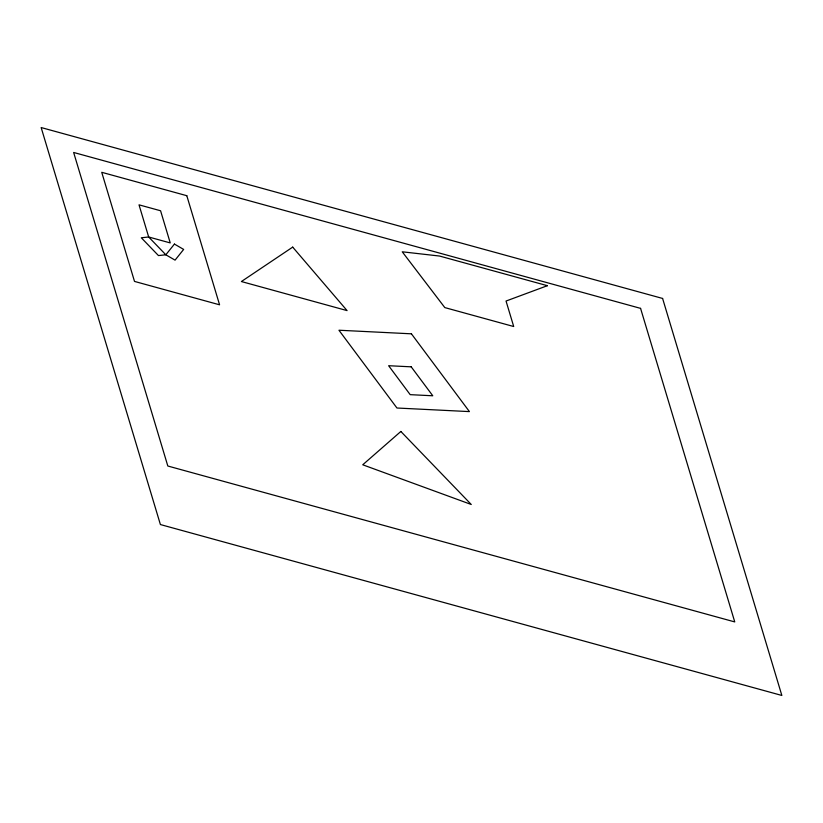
<?xml version="1.0" encoding="UTF-8"?>
<svg xmlns="http://www.w3.org/2000/svg" width="823" height="823" viewBox="0 0 823 823"><rect width="100%" height="100%" fill="white"/><g stroke="black" fill="none" stroke-linecap="round" stroke-linejoin="round"><path stroke-width="1.23" d="M174.435 244.071L165.834 254.791L158.458 255.572L141.299 237.775L148.675 236.993L170.238 242.919L160.578 210.76L139.015 204.834L148.675 236.993L165.834 254.791L175.062 260.14L183.652 249.42L174.435 244.071M400.852 431.468L362.737 464.789L471.26 504.489L400.852 431.468M292.7 247.116L241.386 281.538L347.069 310.6L292.7 247.116M547.388 285.694L506.042 301.033L513.706 326.525L444.811 307.586L402.241 251.797L439.554 256.046L547.388 285.694M411.418 333.819L338.942 330.229L396.953 408.013L469.429 411.603L411.418 333.819M411.202 366.832L388.621 365.71L410.193 394.659L432.785 395.781L411.202 366.832M662.597 298.451L41.15 127.544L160.403 524.549L781.85 695.456L662.597 298.451M640.572 308.368L73.638 152.461L167.82 466.013L734.754 621.921L640.572 308.368M186.8 195.699L101.733 172.305L134.509 281.415L219.576 304.808L186.8 195.699"/></g></svg>
